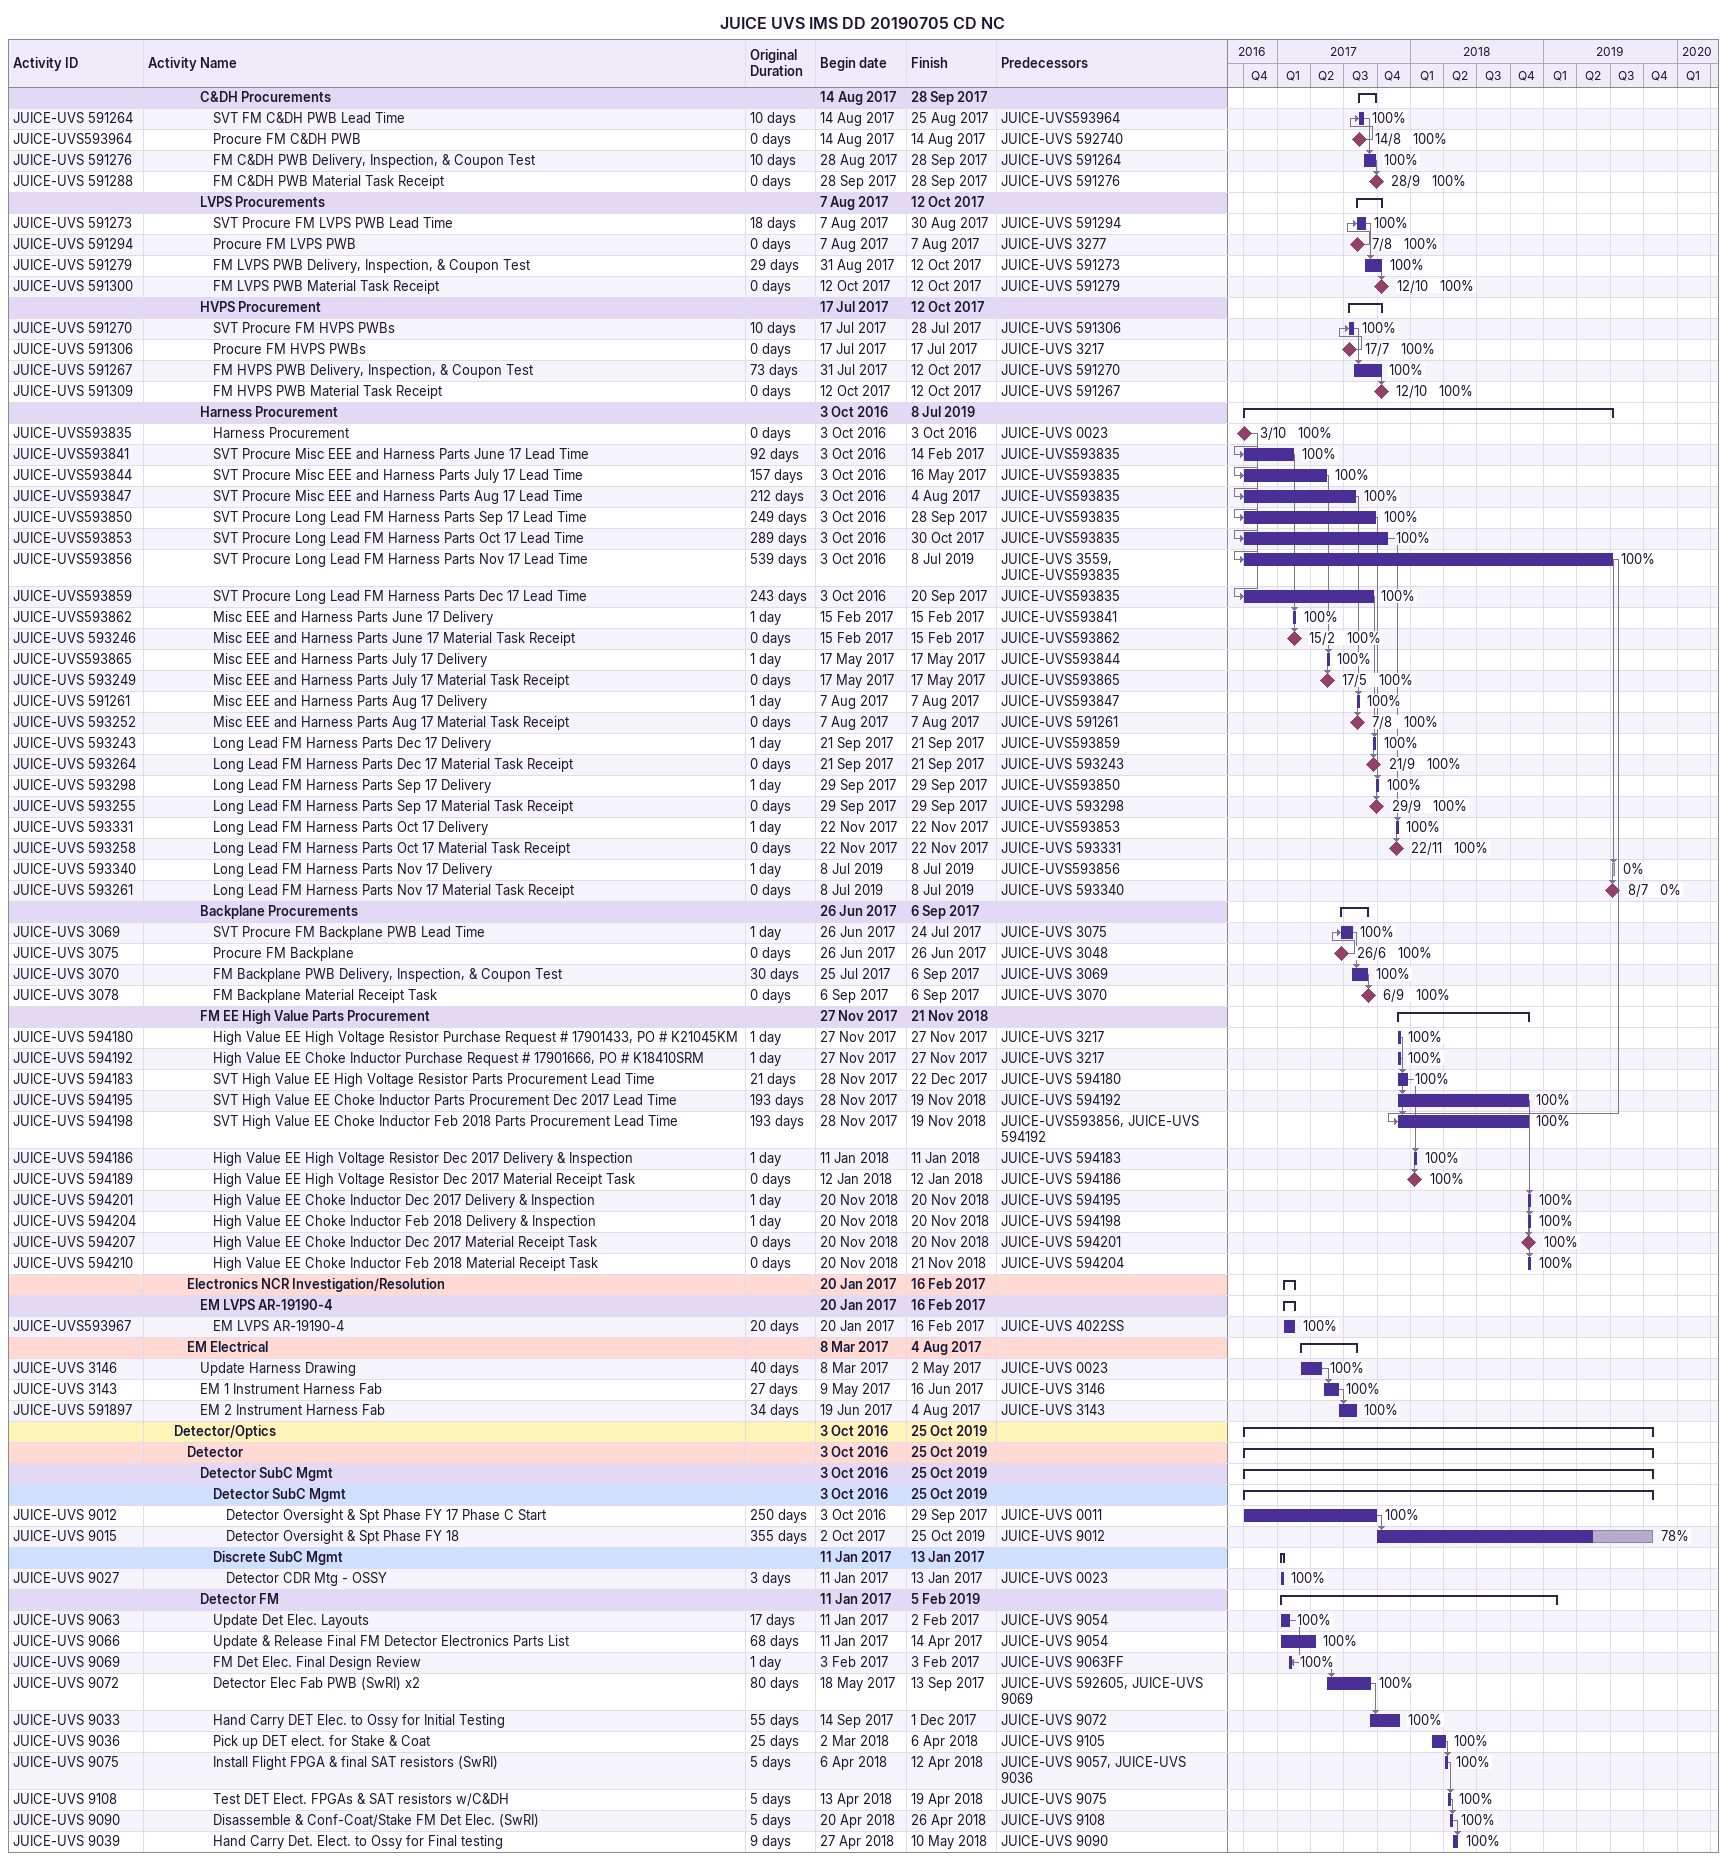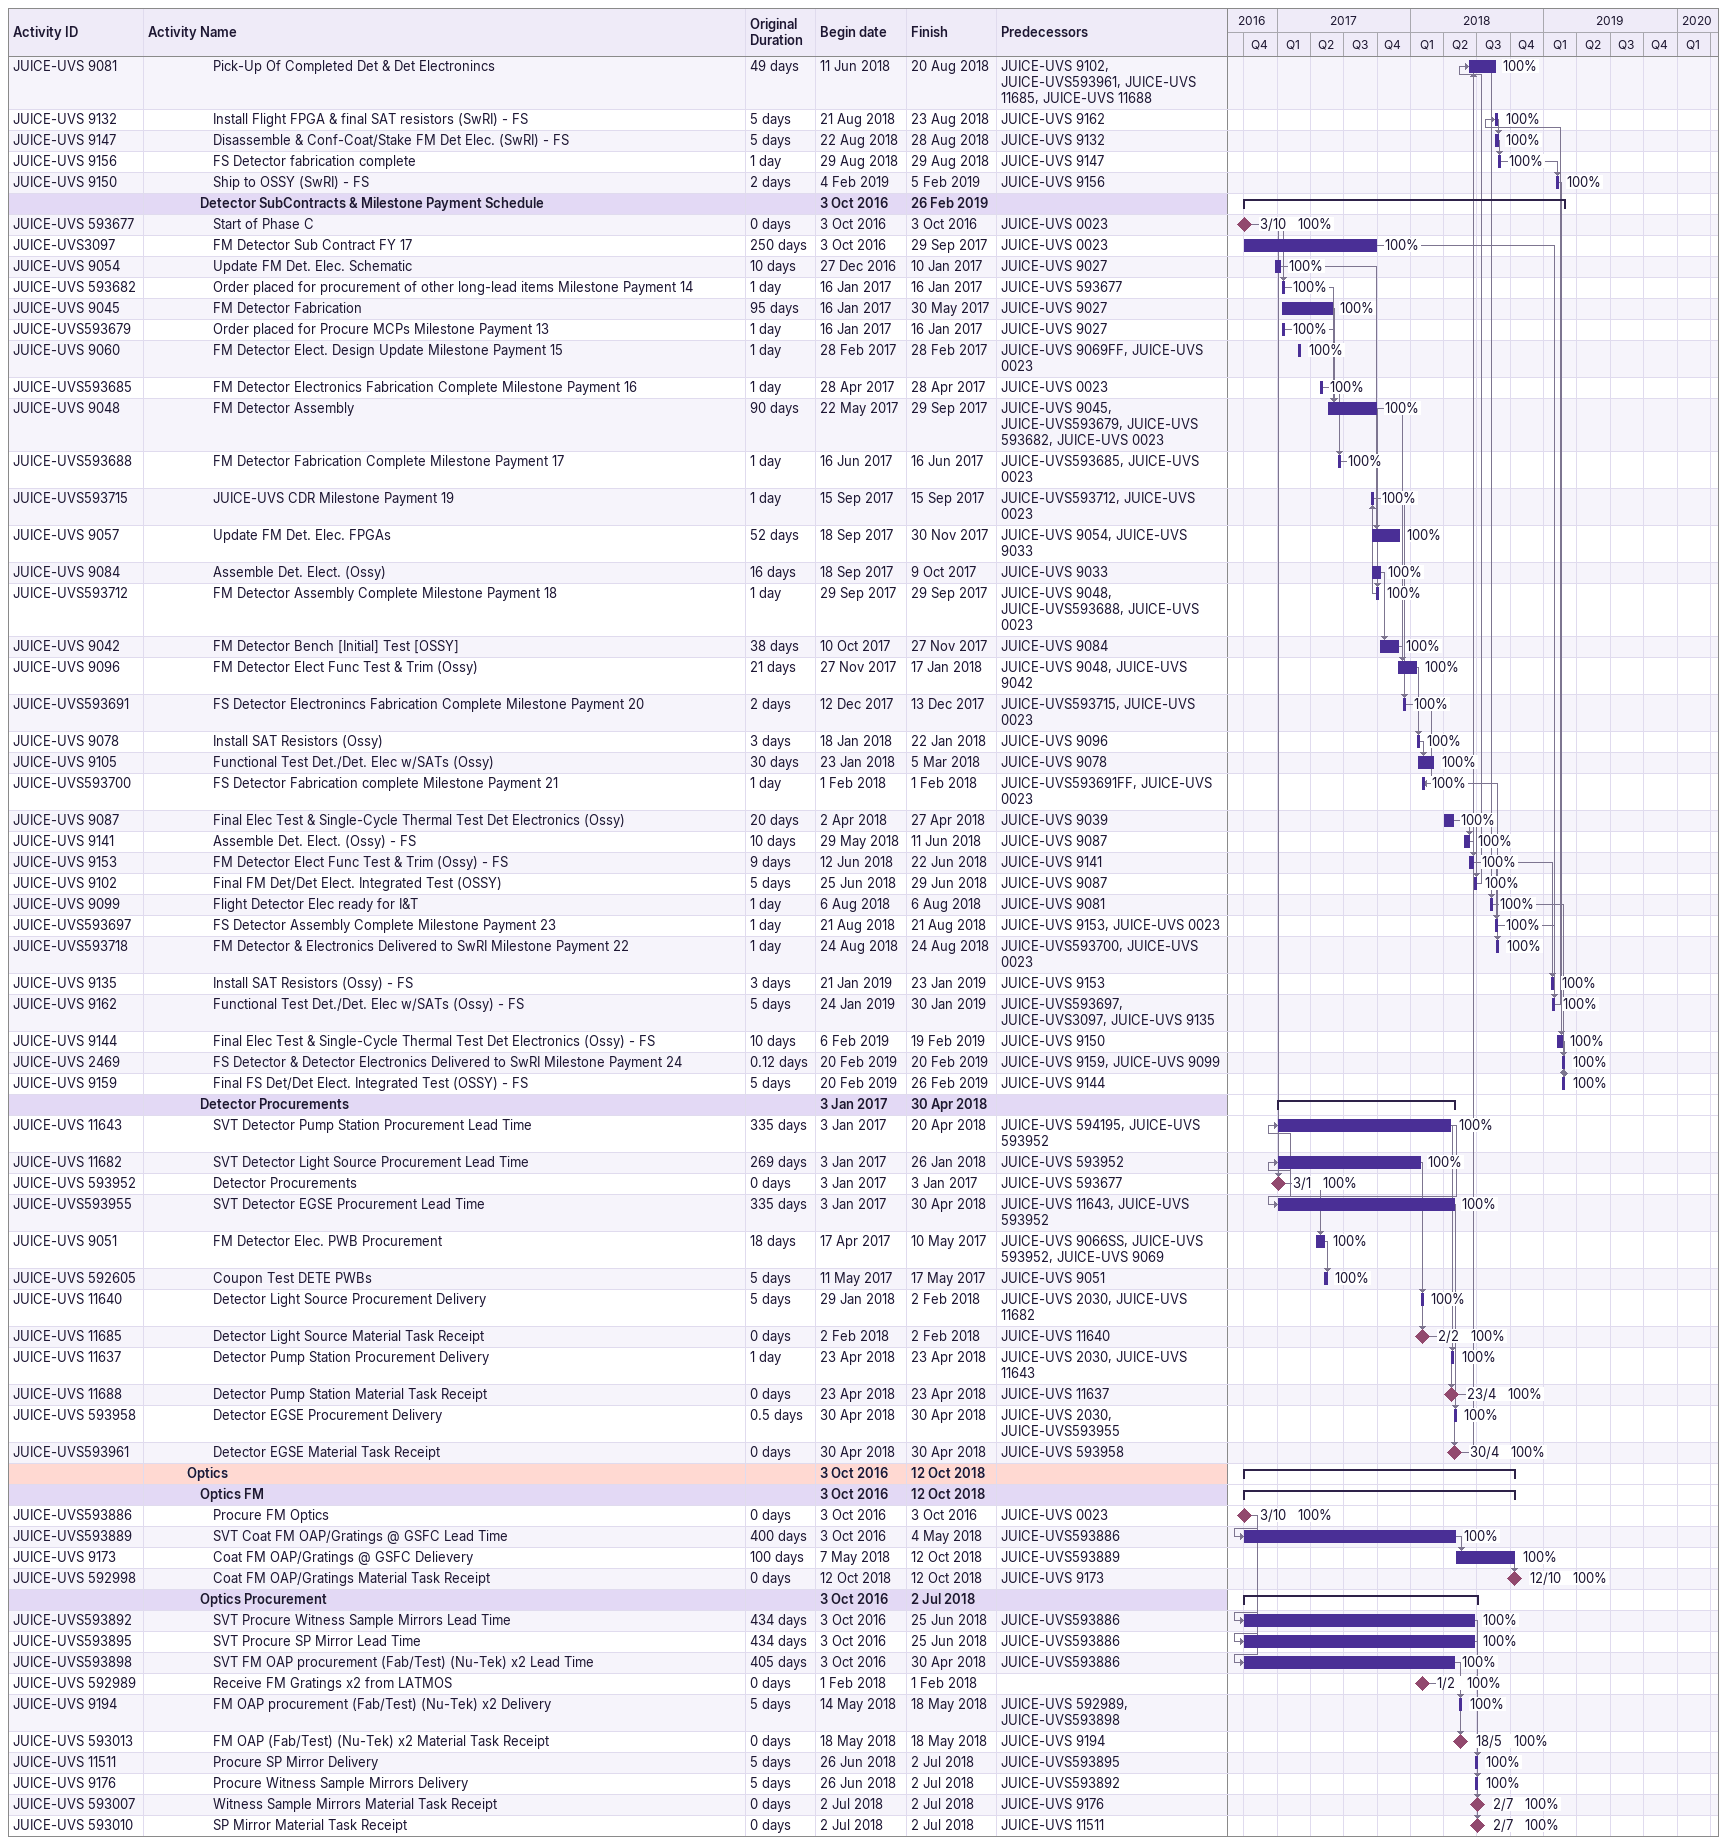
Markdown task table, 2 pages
JUICE UVS IMS DD 20190705 CD NC

| ID | Level | Task | Original duration | Start | Finish | Predecessors | % complete |
|---|---|---|---|---|---|---|---|
|  | 5 | **C&DH Procurements** |  | 2017-08-14 | 2017-09-28 |  |  |
| JUICE-UVS 591264 | 6 | SVT FM C&DH PWB Lead Time | 10d | 2017-08-14 | 2017-08-25 | JUICE-UVS593964 | 100 |
| JUICE-UVS593964 | 6 | Procure FM C&DH PWB | 0d | 2017-08-14 | 2017-08-14 | JUICE-UVS 592740 | 100 |
| JUICE-UVS 591276 | 6 | FM C&DH PWB Delivery, Inspection, & Coupon Test | 10d | 2017-08-28 | 2017-09-28 | JUICE-UVS 591264 | 100 |
| JUICE-UVS 591288 | 6 | FM C&DH PWB Material Task Receipt | 0d | 2017-09-28 | 2017-09-28 | JUICE-UVS 591276 | 100 |
|  | 5 | **LVPS Procurements** |  | 2017-08-07 | 2017-10-12 |  |  |
| JUICE-UVS 591273 | 6 | SVT Procure FM LVPS PWB Lead Time | 18d | 2017-08-07 | 2017-08-30 | JUICE-UVS 591294 | 100 |
| JUICE-UVS 591294 | 6 | Procure FM LVPS PWB | 0d | 2017-08-07 | 2017-08-07 | JUICE-UVS 3277 | 100 |
| JUICE-UVS 591279 | 6 | FM LVPS PWB Delivery, Inspection, & Coupon Test | 29d | 2017-08-31 | 2017-10-12 | JUICE-UVS 591273 | 100 |
| JUICE-UVS 591300 | 6 | FM LVPS PWB Material Task Receipt | 0d | 2017-10-12 | 2017-10-12 | JUICE-UVS 591279 | 100 |
|  | 5 | **HVPS Procurement** |  | 2017-07-17 | 2017-10-12 |  |  |
| JUICE-UVS 591270 | 6 | SVT Procure FM HVPS PWBs | 10d | 2017-07-17 | 2017-07-28 | JUICE-UVS 591306 | 100 |
| JUICE-UVS 591306 | 6 | Procure FM HVPS PWBs | 0d | 2017-07-17 | 2017-07-17 | JUICE-UVS 3217 | 100 |
| JUICE-UVS 591267 | 6 | FM HVPS PWB Delivery, Inspection, & Coupon Test | 73d | 2017-07-31 | 2017-10-12 | JUICE-UVS 591270 | 100 |
| JUICE-UVS 591309 | 6 | FM HVPS PWB Material Task Receipt | 0d | 2017-10-12 | 2017-10-12 | JUICE-UVS 591267 | 100 |
|  | 5 | **Harness Procurement** |  | 2016-10-03 | 2019-07-08 |  |  |
| JUICE-UVS593835 | 6 | Harness Procurement | 0d | 2016-10-03 | 2016-10-03 | JUICE-UVS 0023 | 100 |
| JUICE-UVS593841 | 6 | SVT Procure Misc EEE and Harness Parts June 17 Lead Time | 92d | 2016-10-03 | 2017-02-14 | JUICE-UVS593835 | 100 |
| JUICE-UVS593844 | 6 | SVT Procure Misc EEE and Harness Parts July 17 Lead Time | 157d | 2016-10-03 | 2017-05-16 | JUICE-UVS593835 | 100 |
| JUICE-UVS593847 | 6 | SVT Procure Misc EEE and Harness Parts Aug 17 Lead Time | 212d | 2016-10-03 | 2017-08-04 | JUICE-UVS593835 | 100 |
| JUICE-UVS593850 | 6 | SVT Procure Long Lead FM Harness Parts Sep 17 Lead Time | 249d | 2016-10-03 | 2017-09-28 | JUICE-UVS593835 | 100 |
| JUICE-UVS593853 | 6 | SVT Procure Long Lead FM Harness Parts Oct 17 Lead Time | 289d | 2016-10-03 | 2017-10-30 | JUICE-UVS593835 | 100 |
| JUICE-UVS593856 | 6 | SVT Procure Long Lead FM Harness Parts Nov 17 Lead Time | 539d | 2016-10-03 | 2019-07-08 | JUICE-UVS 3559, JUICE-UVS593835 | 100 |
| JUICE-UVS593859 | 6 | SVT Procure Long Lead FM Harness Parts Dec 17 Lead Time | 243d | 2016-10-03 | 2017-09-20 | JUICE-UVS593835 | 100 |
| JUICE-UVS593862 | 6 | Misc EEE and Harness Parts June 17 Delivery | 1d | 2017-02-15 | 2017-02-15 | JUICE-UVS593841 | 100 |
| JUICE-UVS 593246 | 6 | Misc EEE and Harness Parts June 17 Material Task Receipt | 0d | 2017-02-15 | 2017-02-15 | JUICE-UVS593862 | 100 |
| JUICE-UVS593865 | 6 | Misc EEE and Harness Parts July 17 Delivery | 1d | 2017-05-17 | 2017-05-17 | JUICE-UVS593844 | 100 |
| JUICE-UVS 593249 | 6 | Misc EEE and Harness Parts July 17 Material Task Receipt | 0d | 2017-05-17 | 2017-05-17 | JUICE-UVS593865 | 100 |
| JUICE-UVS 591261 | 6 | Misc EEE and Harness Parts Aug 17 Delivery | 1d | 2017-08-07 | 2017-08-07 | JUICE-UVS593847 | 100 |
| JUICE-UVS 593252 | 6 | Misc EEE and Harness Parts Aug 17 Material Task Receipt | 0d | 2017-08-07 | 2017-08-07 | JUICE-UVS 591261 | 100 |
| JUICE-UVS 593243 | 6 | Long Lead FM Harness Parts Dec 17 Delivery | 1d | 2017-09-21 | 2017-09-21 | JUICE-UVS593859 | 100 |
| JUICE-UVS 593264 | 6 | Long Lead FM Harness Parts Dec 17 Material Task Receipt | 0d | 2017-09-21 | 2017-09-21 | JUICE-UVS 593243 | 100 |
| JUICE-UVS 593298 | 6 | Long Lead FM Harness Parts Sep 17 Delivery | 1d | 2017-09-29 | 2017-09-29 | JUICE-UVS593850 | 100 |
| JUICE-UVS 593255 | 6 | Long Lead FM Harness Parts Sep 17 Material Task Receipt | 0d | 2017-09-29 | 2017-09-29 | JUICE-UVS 593298 | 100 |
| JUICE-UVS 593331 | 6 | Long Lead FM Harness Parts Oct 17 Delivery | 1d | 2017-11-22 | 2017-11-22 | JUICE-UVS593853 | 100 |
| JUICE-UVS 593258 | 6 | Long Lead FM Harness Parts Oct 17 Material Task Receipt | 0d | 2017-11-22 | 2017-11-22 | JUICE-UVS 593331 | 100 |
| JUICE-UVS 593340 | 6 | Long Lead FM Harness Parts Nov 17 Delivery | 1d | 2019-07-08 | 2019-07-08 | JUICE-UVS593856 | 0 |
| JUICE-UVS 593261 | 6 | Long Lead FM Harness Parts Nov 17 Material Task Receipt | 0d | 2019-07-08 | 2019-07-08 | JUICE-UVS 593340 | 0 |
|  | 5 | **Backplane Procurements** |  | 2017-06-26 | 2017-09-06 |  |  |
| JUICE-UVS 3069 | 6 | SVT Procure FM Backplane PWB Lead Time | 1d | 2017-06-26 | 2017-07-24 | JUICE-UVS 3075 | 100 |
| JUICE-UVS 3075 | 6 | Procure FM Backplane | 0d | 2017-06-26 | 2017-06-26 | JUICE-UVS 3048 | 100 |
| JUICE-UVS 3070 | 6 | FM Backplane PWB Delivery, Inspection, & Coupon Test | 30d | 2017-07-25 | 2017-09-06 | JUICE-UVS 3069 | 100 |
| JUICE-UVS 3078 | 6 | FM Backplane Material Receipt Task | 0d | 2017-09-06 | 2017-09-06 | JUICE-UVS 3070 | 100 |
|  | 5 | **FM EE High Value Parts Procurement** |  | 2017-11-27 | 2018-11-21 |  |  |
| JUICE-UVS 594180 | 6 | High Value EE High Voltage Resistor Purchase Request # 17901433, PO # K21045KM | 1d | 2017-11-27 | 2017-11-27 | JUICE-UVS 3217 | 100 |
| JUICE-UVS 594192 | 6 | High Value EE Choke Inductor Purchase Request # 17901666, PO # K18410SRM | 1d | 2017-11-27 | 2017-11-27 | JUICE-UVS 3217 | 100 |
| JUICE-UVS 594183 | 6 | SVT High Value EE High Voltage Resistor Parts Procurement Lead Time | 21d | 2017-11-28 | 2017-12-22 | JUICE-UVS 594180 | 100 |
| JUICE-UVS 594195 | 6 | SVT High Value EE Choke Inductor Parts Procurement Dec 2017 Lead Time | 193d | 2017-11-28 | 2018-11-19 | JUICE-UVS 594192 | 100 |
| JUICE-UVS 594198 | 6 | SVT High Value EE Choke Inductor Feb 2018 Parts Procurement Lead Time | 193d | 2017-11-28 | 2018-11-19 | JUICE-UVS593856, JUICE-UVS 594192 | 100 |
| JUICE-UVS 594186 | 6 | High Value EE High Voltage Resistor Dec 2017 Delivery & Inspection | 1d | 2018-01-11 | 2018-01-11 | JUICE-UVS 594183 | 100 |
| JUICE-UVS 594189 | 6 | High Value EE High Voltage Resistor Dec 2017 Material Receipt Task | 0d | 2018-01-12 | 2018-01-12 | JUICE-UVS 594186 | 100 |
| JUICE-UVS 594201 | 6 | High Value EE Choke Inductor Dec 2017 Delivery & Inspection | 1d | 2018-11-20 | 2018-11-20 | JUICE-UVS 594195 | 100 |
| JUICE-UVS 594204 | 6 | High Value EE Choke Inductor Feb 2018 Delivery & Inspection | 1d | 2018-11-20 | 2018-11-20 | JUICE-UVS 594198 | 100 |
| JUICE-UVS 594207 | 6 | High Value EE Choke Inductor Dec 2017 Material Receipt Task | 0d | 2018-11-20 | 2018-11-20 | JUICE-UVS 594201 | 100 |
| JUICE-UVS 594210 | 6 | High Value EE Choke Inductor Feb 2018 Material Receipt Task | 0d | 2018-11-20 | 2018-11-21 | JUICE-UVS 594204 | 100 |
|  | 4 | **Electronics NCR Investigation/Resolution** |  | 2017-01-20 | 2017-02-16 |  |  |
|  | 5 | **EM LVPS AR-19190-4** |  | 2017-01-20 | 2017-02-16 |  |  |
| JUICE-UVS593967 | 6 | EM LVPS AR-19190-4 | 20d | 2017-01-20 | 2017-02-16 | JUICE-UVS 4022SS | 100 |
|  | 4 | **EM Electrical** |  | 2017-03-08 | 2017-08-04 |  |  |
| JUICE-UVS 3146 | 5 | Update Harness Drawing | 40d | 2017-03-08 | 2017-05-02 | JUICE-UVS 0023 | 100 |
| JUICE-UVS 3143 | 5 | EM 1 Instrument Harness Fab | 27d | 2017-05-09 | 2017-06-16 | JUICE-UVS 3146 | 100 |
| JUICE-UVS 591897 | 5 | EM 2 Instrument Harness Fab | 34d | 2017-06-19 | 2017-08-04 | JUICE-UVS 3143 | 100 |
|  | 3 | **Detector/Optics** |  | 2016-10-03 | 2019-10-25 |  |  |
|  | 4 | **Detector** |  | 2016-10-03 | 2019-10-25 |  |  |
|  | 5 | **Detector SubC Mgmt** |  | 2016-10-03 | 2019-10-25 |  |  |
|  | 6 | **Detector SubC Mgmt** |  | 2016-10-03 | 2019-10-25 |  |  |
| JUICE-UVS 9012 | 7 | Detector Oversight & Spt Phase FY 17 Phase C Start | 250d | 2016-10-03 | 2017-09-29 | JUICE-UVS 0011 | 100 |
| JUICE-UVS 9015 | 7 | Detector Oversight & Spt Phase FY 18 | 355d | 2017-10-02 | 2019-10-25 | JUICE-UVS 9012 | 78 |
|  | 6 | **Discrete SubC Mgmt** |  | 2017-01-11 | 2017-01-13 |  |  |
| JUICE-UVS 9027 | 7 | Detector CDR Mtg - OSSY | 3d | 2017-01-11 | 2017-01-13 | JUICE-UVS 0023 | 100 |
|  | 5 | **Detector FM** |  | 2017-01-11 | 2019-02-05 |  |  |
| JUICE-UVS 9063 | 6 | Update Det Elec. Layouts | 17d | 2017-01-11 | 2017-02-02 | JUICE-UVS 9054 | 100 |
| JUICE-UVS 9066 | 6 | Update & Release Final FM Detector Electronics Parts List | 68d | 2017-01-11 | 2017-04-14 | JUICE-UVS 9054 | 100 |
| JUICE-UVS 9069 | 6 | FM Det Elec. Final Design Review | 1d | 2017-02-03 | 2017-02-03 | JUICE-UVS 9063FF | 100 |
| JUICE-UVS 9072 | 6 | Detector Elec Fab PWB (SwRI) x2 | 80d | 2017-05-18 | 2017-09-13 | JUICE-UVS 592605, JUICE-UVS 9069 | 100 |
| JUICE-UVS 9033 | 6 | Hand Carry DET Elec. to Ossy for Initial Testing | 55d | 2017-09-14 | 2017-12-01 | JUICE-UVS 9072 | 100 |
| JUICE-UVS 9036 | 6 | Pick up DET elect. for Stake & Coat | 25d | 2018-03-02 | 2018-04-06 | JUICE-UVS 9105 | 100 |
| JUICE-UVS 9075 | 6 | Install Flight FPGA & final SAT resistors (SwRI) | 5d | 2018-04-06 | 2018-04-12 | JUICE-UVS 9057, JUICE-UVS 9036 | 100 |
| JUICE-UVS 9108 | 6 | Test DET Elect. FPGAs & SAT resistors w/C&DH | 5d | 2018-04-13 | 2018-04-19 | JUICE-UVS 9075 | 100 |
| JUICE-UVS 9090 | 6 | Disassemble & Conf-Coat/Stake FM Det Elec. (SwRI) | 5d | 2018-04-20 | 2018-04-26 | JUICE-UVS 9108 | 100 |
| JUICE-UVS 9039 | 6 | Hand Carry Det. Elect. to Ossy for Final testing | 9d | 2018-04-27 | 2018-05-10 | JUICE-UVS 9090 | 100 |
| JUICE-UVS 9081 | 6 | Pick-Up Of Completed Det & Det Electronincs | 49d | 2018-06-11 | 2018-08-20 | JUICE-UVS 9102, JUICE-UVS593961, JUICE-UVS 11685, JUICE-UVS 11688 | 100 |
| JUICE-UVS 9132 | 6 | Install Flight FPGA & final SAT resistors (SwRI) - FS | 5d | 2018-08-21 | 2018-08-23 | JUICE-UVS 9162 | 100 |
| JUICE-UVS 9147 | 6 | Disassemble & Conf-Coat/Stake FM Det Elec. (SwRI) - FS | 5d | 2018-08-22 | 2018-08-28 | JUICE-UVS 9132 | 100 |
| JUICE-UVS 9156 | 6 | FS Detector fabrication complete | 1d | 2018-08-29 | 2018-08-29 | JUICE-UVS 9147 | 100 |
| JUICE-UVS 9150 | 6 | Ship to OSSY (SwRI) - FS | 2d | 2019-02-04 | 2019-02-05 | JUICE-UVS 9156 | 100 |
|  | 5 | **Detector SubContracts & Milestone Payment Schedule** |  | 2016-10-03 | 2019-02-26 |  |  |
| JUICE-UVS 593677 | 6 | Start of Phase C | 0d | 2016-10-03 | 2016-10-03 | JUICE-UVS 0023 | 100 |
| JUICE-UVS3097 | 6 | FM Detector Sub Contract FY 17 | 250d | 2016-10-03 | 2017-09-29 | JUICE-UVS 0023 | 100 |
| JUICE-UVS 9054 | 6 | Update FM Det. Elec. Schematic | 10d | 2016-12-27 | 2017-01-10 | JUICE-UVS 9027 | 100 |
| JUICE-UVS 593682 | 6 | Order placed for procurement of other long-lead items Milestone Payment 14 | 1d | 2017-01-16 | 2017-01-16 | JUICE-UVS 593677 | 100 |
| JUICE-UVS 9045 | 6 | FM Detector Fabrication | 95d | 2017-01-16 | 2017-05-30 | JUICE-UVS 9027 | 100 |
| JUICE-UVS593679 | 6 | Order placed for Procure MCPs Milestone Payment 13 | 1d | 2017-01-16 | 2017-01-16 | JUICE-UVS 9027 | 100 |
| JUICE-UVS 9060 | 6 | FM Detector Elect. Design Update Milestone Payment 15 | 1d | 2017-02-28 | 2017-02-28 | JUICE-UVS 9069FF, JUICE-UVS 0023 | 100 |
| JUICE-UVS593685 | 6 | FM Detector Electronics Fabrication Complete Milestone Payment 16 | 1d | 2017-04-28 | 2017-04-28 | JUICE-UVS 0023 | 100 |
| JUICE-UVS 9048 | 6 | FM Detector Assembly | 90d | 2017-05-22 | 2017-09-29 | JUICE-UVS 9045, JUICE-UVS593679, JUICE-UVS 593682, JUICE-UVS 0023 | 100 |
| JUICE-UVS593688 | 6 | FM Detector Fabrication Complete Milestone Payment 17 | 1d | 2017-06-16 | 2017-06-16 | JUICE-UVS593685, JUICE-UVS 0023 | 100 |
| JUICE-UVS593715 | 6 | JUICE-UVS CDR Milestone Payment 19 | 1d | 2017-09-15 | 2017-09-15 | JUICE-UVS593712, JUICE-UVS 0023 | 100 |
| JUICE-UVS 9057 | 6 | Update FM Det. Elec. FPGAs | 52d | 2017-09-18 | 2017-11-30 | JUICE-UVS 9054, JUICE-UVS 9033 | 100 |
| JUICE-UVS 9084 | 6 | Assemble Det. Elect. (Ossy) | 16d | 2017-09-18 | 2017-10-09 | JUICE-UVS 9033 | 100 |
| JUICE-UVS593712 | 6 | FM Detector Assembly Complete Milestone Payment 18 | 1d | 2017-09-29 | 2017-09-29 | JUICE-UVS 9048, JUICE-UVS593688, JUICE-UVS 0023 | 100 |
| JUICE-UVS 9042 | 6 | FM Detector Bench [Initial] Test [OSSY] | 38d | 2017-10-10 | 2017-11-27 | JUICE-UVS 9084 | 100 |
| JUICE-UVS 9096 | 6 | FM Detector Elect Func Test & Trim (Ossy) | 21d | 2017-11-27 | 2018-01-17 | JUICE-UVS 9048, JUICE-UVS 9042 | 100 |
| JUICE-UVS593691 | 6 | FS Detector Electronincs Fabrication Complete Milestone Payment 20 | 2d | 2017-12-12 | 2017-12-13 | JUICE-UVS593715, JUICE-UVS 0023 | 100 |
| JUICE-UVS 9078 | 6 | Install SAT Resistors (Ossy) | 3d | 2018-01-18 | 2018-01-22 | JUICE-UVS 9096 | 100 |
| JUICE-UVS 9105 | 6 | Functional Test Det./Det. Elec w/SATs (Ossy) | 30d | 2018-01-23 | 2018-03-05 | JUICE-UVS 9078 | 100 |
| JUICE-UVS593700 | 6 | FS Detector Fabrication complete Milestone Payment 21 | 1d | 2018-02-01 | 2018-02-01 | JUICE-UVS593691FF, JUICE-UVS 0023 | 100 |
| JUICE-UVS 9087 | 6 | Final Elec Test & Single-Cycle Thermal Test Det Electronics (Ossy) | 20d | 2018-04-02 | 2018-04-27 | JUICE-UVS 9039 | 100 |
| JUICE-UVS 9141 | 6 | Assemble Det. Elect. (Ossy) - FS | 10d | 2018-05-29 | 2018-06-11 | JUICE-UVS 9087 | 100 |
| JUICE-UVS 9153 | 6 | FM Detector Elect Func Test & Trim (Ossy) - FS | 9d | 2018-06-12 | 2018-06-22 | JUICE-UVS 9141 | 100 |
| JUICE-UVS 9102 | 6 | Final FM Det/Det Elect. Integrated Test (OSSY) | 5d | 2018-06-25 | 2018-06-29 | JUICE-UVS 9087 | 100 |
| JUICE-UVS 9099 | 6 | Flight Detector Elec ready for I&T | 1d | 2018-08-06 | 2018-08-06 | JUICE-UVS 9081 | 100 |
| JUICE-UVS593697 | 6 | FS Detector Assembly Complete Milestone Payment 23 | 1d | 2018-08-21 | 2018-08-21 | JUICE-UVS 9153, JUICE-UVS 0023 | 100 |
| JUICE-UVS593718 | 6 | FM Detector & Electronics Delivered to SwRI Milestone Payment 22 | 1d | 2018-08-24 | 2018-08-24 | JUICE-UVS593700, JUICE-UVS 0023 | 100 |
| JUICE-UVS 9135 | 6 | Install SAT Resistors (Ossy) - FS | 3d | 2019-01-21 | 2019-01-23 | JUICE-UVS 9153 | 100 |
| JUICE-UVS 9162 | 6 | Functional Test Det./Det. Elec w/SATs (Ossy) - FS | 5d | 2019-01-24 | 2019-01-30 | JUICE-UVS593697, JUICE-UVS3097, JUICE-UVS 9135 | 100 |
| JUICE-UVS 9144 | 6 | Final Elec Test & Single-Cycle Thermal Test Det Electronics (Ossy) - FS | 10d | 2019-02-06 | 2019-02-19 | JUICE-UVS 9150 | 100 |
| JUICE-UVS 2469 | 6 | FS Detector & Detector Electronics Delivered to SwRI Milestone Payment 24 | 0.12d | 2019-02-20 | 2019-02-20 | JUICE-UVS 9159, JUICE-UVS 9099 | 100 |
| JUICE-UVS 9159 | 6 | Final FS Det/Det Elect. Integrated Test (OSSY) - FS | 5d | 2019-02-20 | 2019-02-26 | JUICE-UVS 9144 | 100 |
|  | 5 | **Detector Procurements** |  | 2017-01-03 | 2018-04-30 |  |  |
| JUICE-UVS 11643 | 6 | SVT Detector Pump Station Procurement Lead Time | 335d | 2017-01-03 | 2018-04-20 | JUICE-UVS 594195, JUICE-UVS 593952 | 100 |
| JUICE-UVS 11682 | 6 | SVT Detector Light Source Procurement Lead Time | 269d | 2017-01-03 | 2018-01-26 | JUICE-UVS 593952 | 100 |
| JUICE-UVS 593952 | 6 | Detector Procurements | 0d | 2017-01-03 | 2017-01-03 | JUICE-UVS 593677 | 100 |
| JUICE-UVS593955 | 6 | SVT Detector EGSE Procurement Lead Time | 335d | 2017-01-03 | 2018-04-30 | JUICE-UVS 11643, JUICE-UVS 593952 | 100 |
| JUICE-UVS 9051 | 6 | FM Detector Elec. PWB Procurement | 18d | 2017-04-17 | 2017-05-10 | JUICE-UVS 9066SS, JUICE-UVS 593952, JUICE-UVS 9069 | 100 |
| JUICE-UVS 592605 | 6 | Coupon Test DETE PWBs | 5d | 2017-05-11 | 2017-05-17 | JUICE-UVS 9051 | 100 |
| JUICE-UVS 11640 | 6 | Detector Light Source Procurement Delivery | 5d | 2018-01-29 | 2018-02-02 | JUICE-UVS 2030, JUICE-UVS 11682 | 100 |
| JUICE-UVS 11685 | 6 | Detector Light Source Material Task Receipt | 0d | 2018-02-02 | 2018-02-02 | JUICE-UVS 11640 | 100 |
| JUICE-UVS 11637 | 6 | Detector Pump Station Procurement Delivery | 1d | 2018-04-23 | 2018-04-23 | JUICE-UVS 2030, JUICE-UVS 11643 | 100 |
| JUICE-UVS 11688 | 6 | Detector Pump Station Material Task Receipt | 0d | 2018-04-23 | 2018-04-23 | JUICE-UVS 11637 | 100 |
| JUICE-UVS 593958 | 6 | Detector EGSE Procurement Delivery | 0.5d | 2018-04-30 | 2018-04-30 | JUICE-UVS 2030, JUICE-UVS593955 | 100 |
| JUICE-UVS593961 | 6 | Detector EGSE Material Task Receipt | 0d | 2018-04-30 | 2018-04-30 | JUICE-UVS 593958 | 100 |
|  | 4 | **Optics** |  | 2016-10-03 | 2018-10-12 |  |  |
|  | 5 | **Optics FM** |  | 2016-10-03 | 2018-10-12 |  |  |
| JUICE-UVS593886 | 6 | Procure FM Optics | 0d | 2016-10-03 | 2016-10-03 | JUICE-UVS 0023 | 100 |
| JUICE-UVS593889 | 6 | SVT Coat FM OAP/Gratings @ GSFC Lead Time | 400d | 2016-10-03 | 2018-05-04 | JUICE-UVS593886 | 100 |
| JUICE-UVS 9173 | 6 | Coat FM OAP/Gratings @ GSFC Delievery | 100d | 2018-05-07 | 2018-10-12 | JUICE-UVS593889 | 100 |
| JUICE-UVS 592998 | 6 | Coat FM OAP/Gratings Material Task Receipt | 0d | 2018-10-12 | 2018-10-12 | JUICE-UVS 9173 | 100 |
|  | 5 | **Optics Procurement** |  | 2016-10-03 | 2018-07-02 |  |  |
| JUICE-UVS593892 | 6 | SVT Procure Witness Sample Mirrors Lead Time | 434d | 2016-10-03 | 2018-06-25 | JUICE-UVS593886 | 100 |
| JUICE-UVS593895 | 6 | SVT Procure SP Mirror Lead Time | 434d | 2016-10-03 | 2018-06-25 | JUICE-UVS593886 | 100 |
| JUICE-UVS593898 | 6 | SVT FM OAP procurement (Fab/Test) (Nu-Tek) x2 Lead Time | 405d | 2016-10-03 | 2018-04-30 | JUICE-UVS593886 | 100 |
| JUICE-UVS 592989 | 6 | Receive FM Gratings x2 from LATMOS | 0d | 2018-02-01 | 2018-02-01 |  | 100 |
| JUICE-UVS 9194 | 6 | FM OAP procurement (Fab/Test) (Nu-Tek) x2 Delivery | 5d | 2018-05-14 | 2018-05-18 | JUICE-UVS 592989, JUICE-UVS593898 | 100 |
| JUICE-UVS 593013 | 6 | FM OAP (Fab/Test) (Nu-Tek) x2 Material Task Receipt | 0d | 2018-05-18 | 2018-05-18 | JUICE-UVS 9194 | 100 |
| JUICE-UVS 11511 | 6 | Procure SP Mirror Delivery | 5d | 2018-06-26 | 2018-07-02 | JUICE-UVS593895 | 100 |
| JUICE-UVS 9176 | 6 | Procure Witness Sample Mirrors Delivery | 5d | 2018-06-26 | 2018-07-02 | JUICE-UVS593892 | 100 |
| JUICE-UVS 593007 | 6 | Witness Sample Mirrors Material Task Receipt | 0d | 2018-07-02 | 2018-07-02 | JUICE-UVS 9176 | 100 |
| JUICE-UVS 593010 | 6 | SP Mirror Material Task Receipt | 0d | 2018-07-02 | 2018-07-02 | JUICE-UVS 11511 | 100 |
